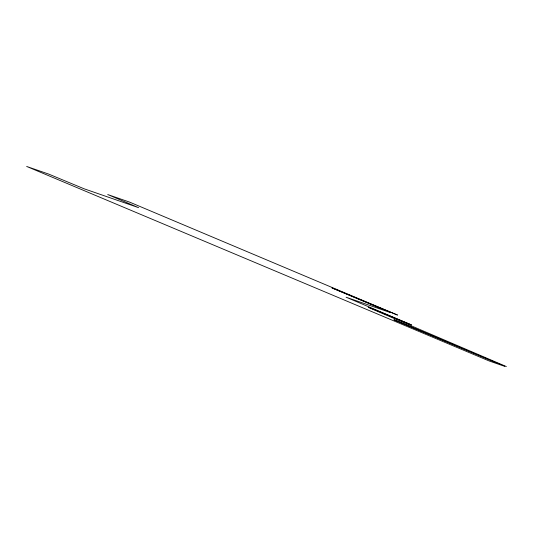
<?xml version="1.0" encoding="UTF-8"?>
<svg xmlns="http://www.w3.org/2000/svg" width="533" height="533" viewBox="0 0 533 533"><rect width="100%" height="100%" fill="white"/><g stroke="black" fill="none" stroke-linecap="round" stroke-linejoin="round"><path stroke-width="0.8" d="M397.411 315.01L331.992 287.94L390.063 312.451L346.11 297.221L411.523 324.93L393.521 317.481A182.912 0.64 22.8 0 0 378.83 311.912L506.35 366.551L393.94 319.767L504.764 366.378L489.154 360.968L26.65 166.449L48.703 174.091L84.067 188.775L138.62 207.677L107.713 194.538L129.766 202.18L397.411 315.01"/></g></svg>
